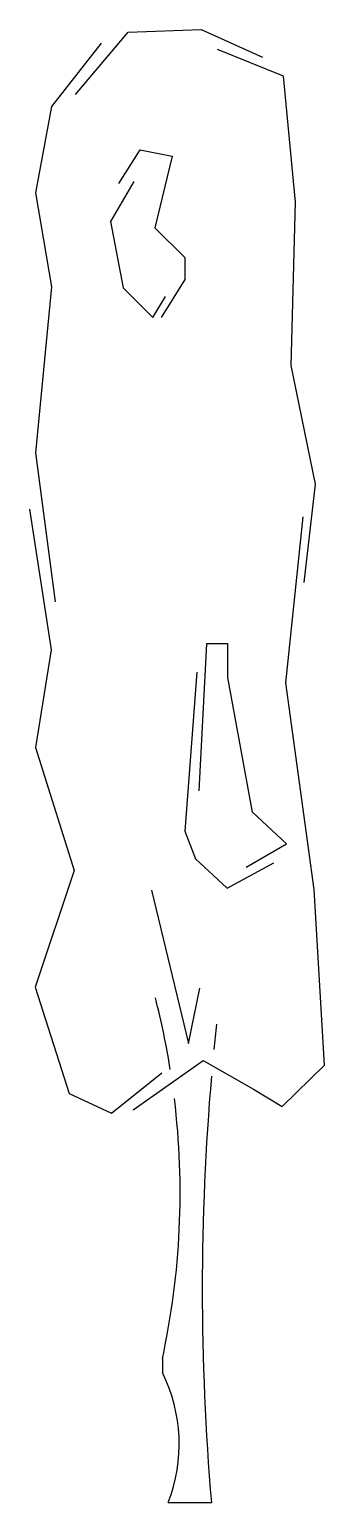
# Model space of a CAD drawing. Header units: metres. Extents: x -1.3 to 0.8, y 0 to 10.7.
import ezdxf

# ---------------------------------------------------------------- set-up
doc = ezdxf.new("R2010")
doc.units = ezdxf.units.M
doc.header["$LTSCALE"] = 0.2

msp = doc.modelspace()

# ---------------------------------------------------------------- linework, layer by layer
at = {"linetype": 'Continuous'}
for p, q in [((-0.604, 10.711), (-0.074, 10.73)), ((-0.074, 10.73), (0.373, 10.528)), ((-0.802, 10.631), (-1.164, 10.17)), ((-0.988, 10.257), (-0.604, 10.711)), ((0.524, 10.39), (0.045, 10.585)), ((0.612, 9.471), (0.524, 10.39)), ((-1.164, 10.17), (-1.278, 9.54)), ((-0.672, 9.608), (-0.518, 9.854)), ((-0.518, 9.854), (-0.286, 9.808)), ((-0.286, 9.808), (-0.41, 9.284)), ((-0.564, 9.623), (-0.733, 9.33)), ((-1.278, 9.54), (-1.164, 8.855)), ((0.581, 8.282), (0.612, 9.471)), ((-0.733, 9.33), (-0.641, 8.847)), ((-0.41, 9.284), (-0.194, 9.069)), ((-0.194, 9.069), (-0.194, 8.908)), ((-0.194, 8.908), (-0.364, 8.631)), ((-1.164, 8.855), (-1.278, 7.646)), ((-0.641, 8.847), (-0.425, 8.631)), ((-0.425, 8.631), (-0.333, 8.785)), ((0.757, 7.419), (0.581, 8.282)), ((-1.278, 7.646), (-1.137, 6.562)), ((0.675, 6.701), (0.757, 7.419)), ((-1.323, 7.236), (-1.166, 6.21)), ((0.541, 5.971), (0.669, 7.18)), ((-0.035, 6.256), (-0.092, 5.185)), ((0.119, 6.256), (-0.035, 6.256)), ((0.119, 6.01), (0.119, 6.256)), ((-1.166, 6.21), (-1.279, 5.499)), ((-0.106, 6.048), (-0.193, 4.89)), ((0.3, 5.029), (0.119, 6.01)), ((0.748, 4.466), (0.541, 5.971)), ((-1.279, 5.499), (-0.997, 4.604)), ((0.547, 4.798), (0.3, 5.029)), ((-0.193, 4.89), (-0.116, 4.69)), ((0.254, 4.628), (0.547, 4.798)), ((-0.116, 4.69), (0.116, 4.474)), ((0.116, 4.474), (0.455, 4.659)), ((-0.997, 4.604), (-1.281, 3.754)), ((-0.436, 4.461), (-0.165, 3.343)), ((0.823, 3.187), (0.748, 4.466)), ((-1.281, 3.754), (-1.035, 2.98)), ((-0.165, 3.343), (-0.084, 3.746)), ((-0.726, 2.835), (-0.361, 3.131)), ((-0.569, 2.86), (-0.059, 3.219)), ((-0.059, 3.219), (0.307, 3.011)), ((0.515, 2.885), (0.823, 3.187)), ((0.307, 3.011), (0.515, 2.885)), ((-1.035, 2.98), (-0.726, 2.835))]:
    msp.add_line(p, q, dxfattribs=at)
for p, q in [((-0.356, 1.048), (-0.356, 0.947)), ((-0.314, 0), (0, 0))]:
    msp.add_line(p, q)
for centre, radius, start, end in [((-5.928, 2.255), 5.701, 9.0735, 14.4243), ((18.057, 1.551), 18.123, 173.8769, 174.464), ((18.057, 1.551), 18.123, 175.075, 184.9093), ((-5.928, 2.255), 5.701, 347.7711, 6.9389), ((-1.403, 0.426), 1.169, 338.6489, 26.4644)]:
    msp.add_arc(centre, radius, start, end, dxfattribs=at)

doc.saveas('drawing.dxf')
